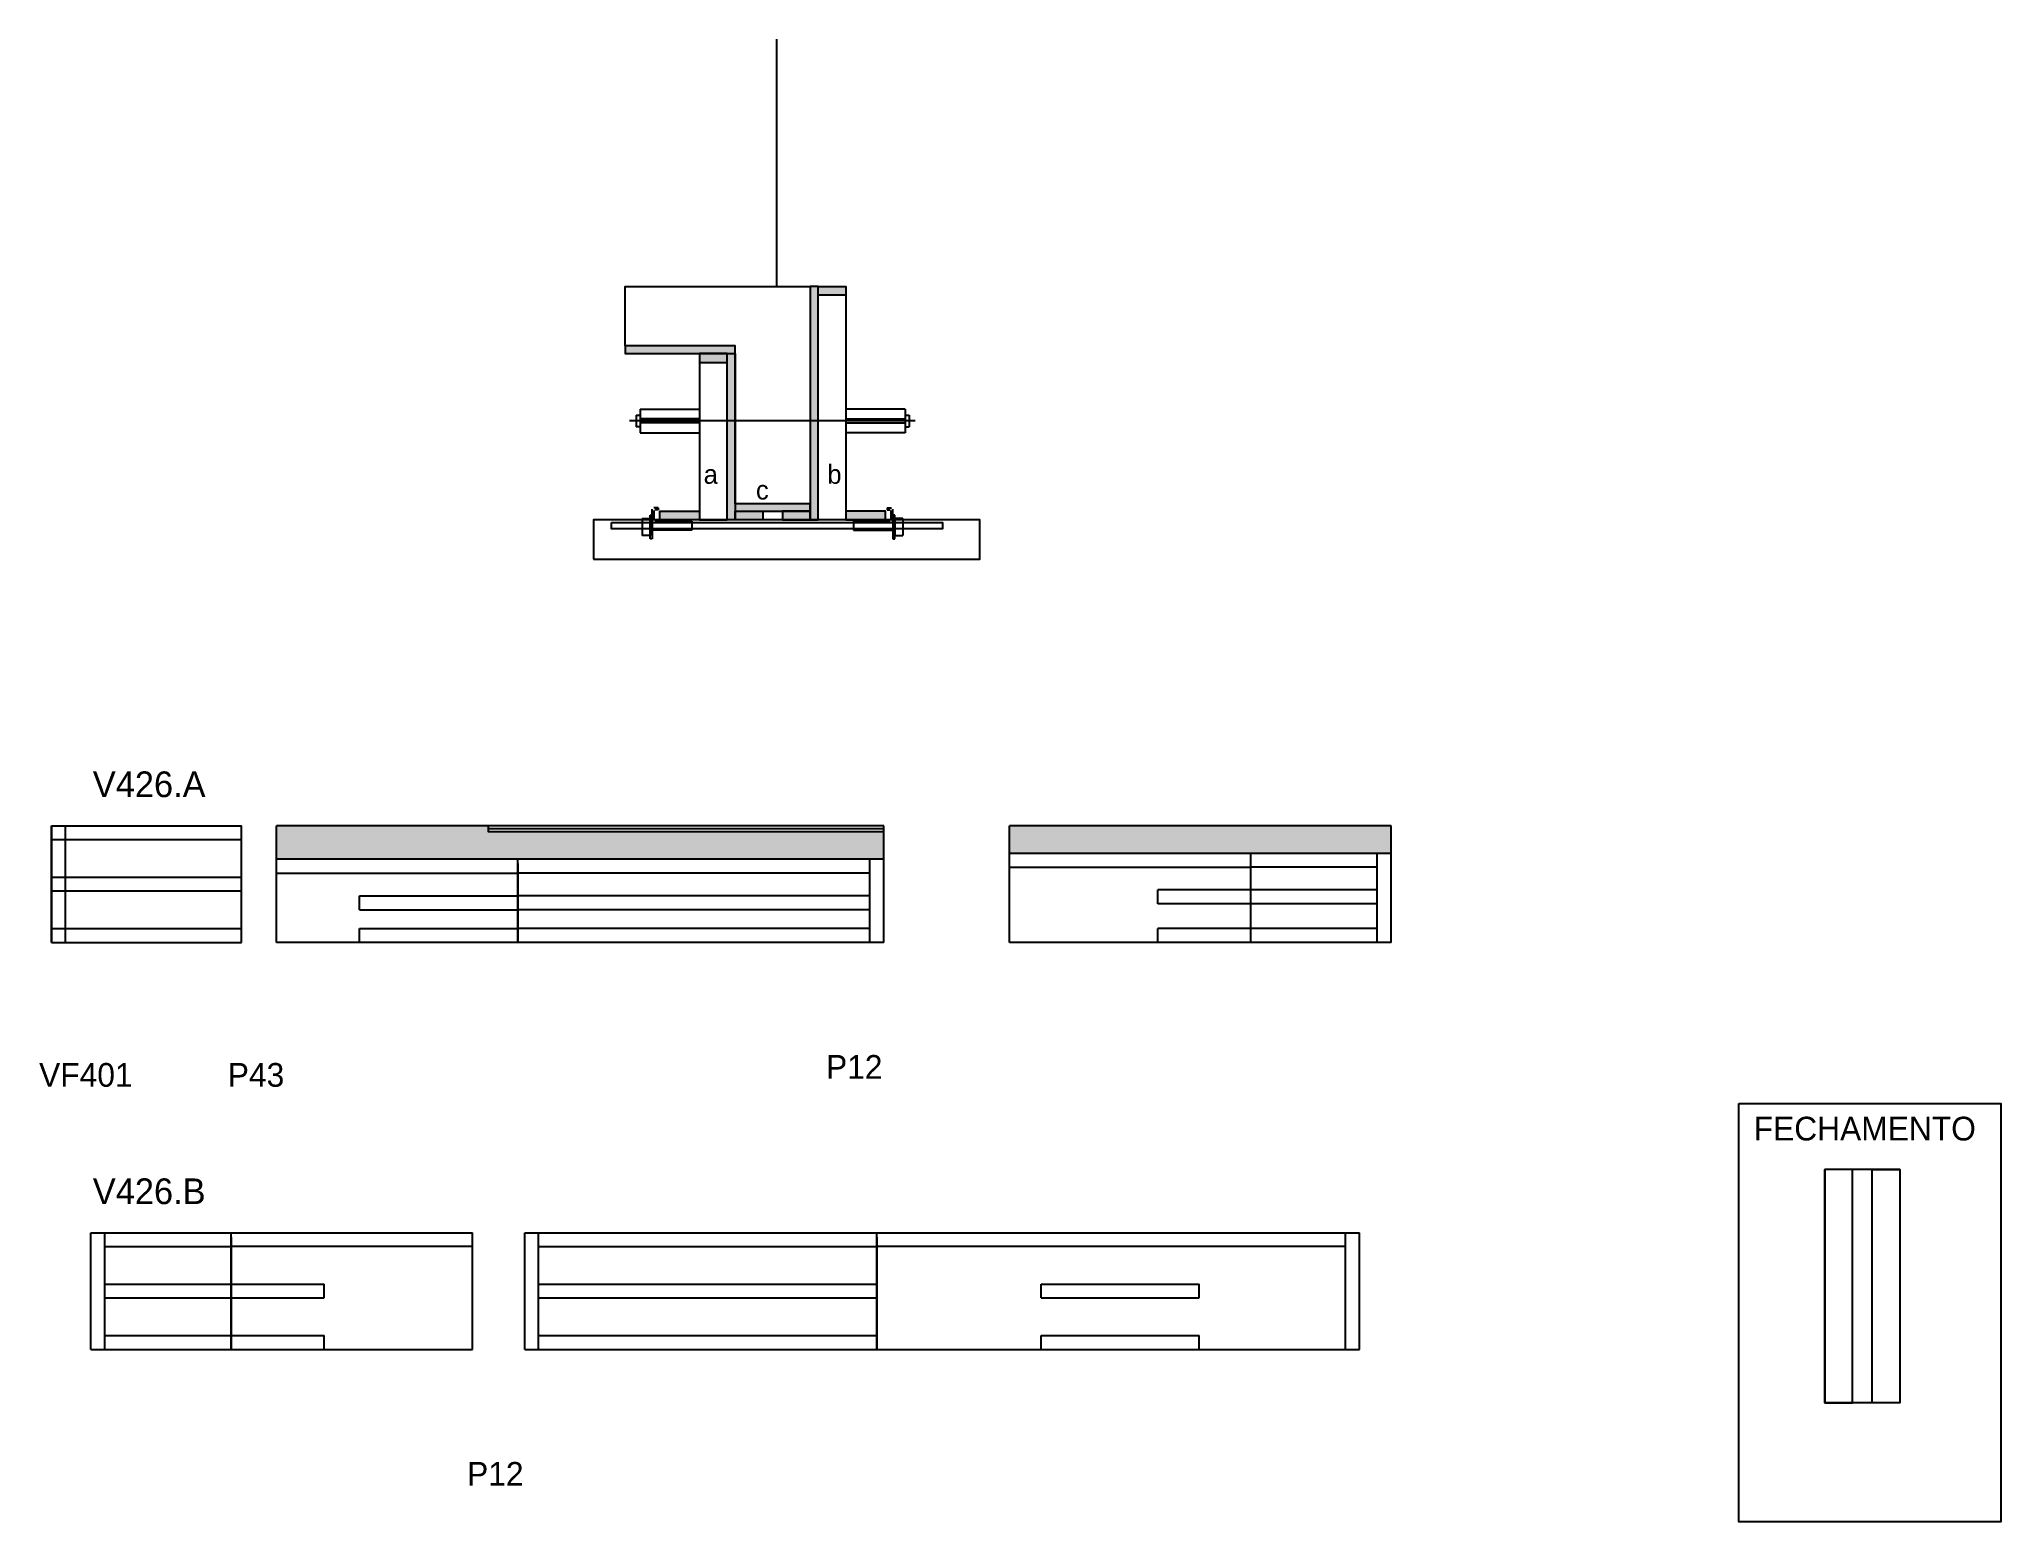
# Model space of a CAD drawing. Header units: metres. Extents: x 3523 to 4515, y 516 to 1266.
import ezdxf

# ---------------------------------------------------------------- set-up
doc = ezdxf.new("R2010")
doc.units = ezdxf.units.M
for name, color, linetype in [('5', 7, 'Continuous'), ('barrote', 7, 'Continuous'), ('CONCRETO', 7, 'Continuous'), ('COTA', 7, 'Continuous'), ('Cotas', 7, 'Continuous'), ('detalhes', 7, 'Continuous'), ('Hachura', 7, 'Continuous'), ('Madeira', 7, 'Continuous'), ('Painéis', 7, 'Continuous'), ('presilha', 7, 'Continuous'), ('SARR_2.2x7', 7, 'Continuous'), ('SARR_3.5x7', 7, 'Continuous'), ('SARR_EDITAR', 7, 'Continuous'), ('SCO-___-LAJ', 7, 'Continuous'), ('TENSOR', 7, 'Continuous'), ('TEXTO PILAR', 7, 'Continuous'), ('Texto Seção', 7, 'Continuous')]:
    doc.layers.add(name, color=color, linetype=linetype)

msp = doc.modelspace()

# ---------------------------------------------------------------- hatches: boundary and pattern name
at = {"layer": 'COTA'}
h = msp.add_hatch(color=7, dxfattribs=at)
h.dxf.hatch_style = 1
h.paths.add_polyline_path([(3950.32, 865), (3750.32, 865), (3750.32, 865), (3750.32, 868), (3750.32, 868), (3643.32, 868), (3643.32, 868), (3643.32, 851), (3643.32, 851), (3950.32, 851), (3950.32, 851), (3950.32, 865)])
h = msp.add_hatch(color=7, dxfattribs=at)
h.dxf.hatch_style = 1
h.paths.add_polyline_path([(4206.78, 854), (4206.78, 868), (4206.78, 868), (4013.78, 868), (4013.78, 868), (4013.78, 854), (4013.78, 854), (4206.78, 854)])
at = {"layer": 'Hachura'}
h = msp.add_hatch(color=7, dxfattribs=at)
h.dxf.hatch_style = 1
h.paths.add_polyline_path([(3917.08, 1140.7), (3913.08, 1140.7), (3913.08, 1140.7), (3913.08, 1022.7), (3913.08, 1022.7), (3917.08, 1022.7), (3917.08, 1022.7), (3917.08, 1140.7)])
h = msp.add_hatch(color=7, dxfattribs=at)
h.dxf.hatch_style = 1
h.paths.add_polyline_path([(3917.08, 1136.3), (3917.08, 1140.7), (3917.08, 1140.7), (3931.08, 1140.7), (3931.08, 1140.7), (3931.08, 1136.3), (3931.08, 1136.3), (3917.08, 1136.3)])
h = msp.add_hatch(color=7, dxfattribs=at)
h.dxf.hatch_style = 1
h.paths.add_polyline_path([(3875.08, 1106.7), (3875.08, 1110.7), (3875.08, 1110.7), (3819.48, 1110.7), (3819.48, 1110.7), (3819.48, 1106.7), (3819.48, 1106.7), (3875.08, 1106.7)])
h = msp.add_hatch(color=7, dxfattribs=at)
h.dxf.hatch_style = 1
h.paths.add_polyline_path([(3871.08, 1102.3), (3871.08, 1106.7), (3871.08, 1106.7), (3857.08, 1106.7), (3857.08, 1106.7), (3857.08, 1102.3), (3857.08, 1102.3), (3871.08, 1102.3)])
h = msp.add_hatch(color=7, dxfattribs=at)
h.dxf.hatch_style = 1
h.paths.add_polyline_path([(3871.08, 1106.7), (3875.08, 1106.7), (3875.08, 1106.7), (3875.08, 1022.7), (3875.08, 1022.7), (3871.08, 1022.7), (3871.08, 1022.7), (3871.08, 1106.7)])
h = msp.add_hatch(color=7, dxfattribs=at)
h.dxf.hatch_style = 1
h.paths.add_polyline_path([(3837.08, 1022.7), (3837.08, 1027.1), (3837.08, 1027.1), (3857.08, 1027.1), (3857.08, 1027.1), (3857.08, 1022.7), (3857.08, 1022.7), (3837.08, 1022.7)])
h = msp.add_hatch(color=7, dxfattribs=at)
h.dxf.hatch_style = 1
h.paths.add_polyline_path([(3913.08, 1027.1), (3913.08, 1030.7), (3913.08, 1030.7), (3875.08, 1030.7), (3875.08, 1030.7), (3875.08, 1027.1), (3875.08, 1027.1), (3913.08, 1027.1)])
h = msp.add_hatch(color=7, dxfattribs=at)
h.dxf.hatch_style = 1
h.paths.add_polyline_path([(3875.08, 1022.7), (3875.08, 1027.1), (3875.08, 1027.1), (3889.08, 1027.1), (3889.08, 1027.1), (3889.08, 1022.7), (3889.08, 1022.7), (3875.08, 1022.7)])
h = msp.add_hatch(color=7, dxfattribs=at)
h.dxf.hatch_style = 1
h.paths.add_polyline_path([(3913.08, 1022.7), (3913.08, 1027.1), (3913.08, 1027.1), (3899.08, 1027.1), (3899.08, 1027.1), (3899.08, 1022.7), (3899.08, 1022.7), (3913.08, 1022.7)])
h = msp.add_hatch(color=7, dxfattribs=at)
h.dxf.hatch_style = 1
h.paths.add_polyline_path([(3951.08, 1022.7), (3951.08, 1027.1), (3951.08, 1027.1), (3931.08, 1027.1), (3931.08, 1027.1), (3931.08, 1022.7), (3931.08, 1022.7), (3951.08, 1022.7)])

# ---------------------------------------------------------------- linework, layer by layer
at = {"color": 7, "lineweight": 25}
for p, q in [((3825.08, 1075.67), (3825.08, 1069.67)), ((3825.08, 1075.67), (3827.08, 1075.67)), ((3827.08, 1078.67), (3827.08, 1066.67)), ((3827.08, 1078.67), (3857.08, 1078.67)), ((3857.08, 1073.67), (3827.08, 1073.67)), ((3857.08, 1071.67), (3827.08, 1071.67)), ((3961.08, 1078.67), (3931.08, 1078.67)), ((3931.08, 1073.67), (3961.08, 1073.67)), ((3931.08, 1071.67), (3961.08, 1071.67)), ((3961.08, 1078.67), (3961.08, 1066.67)), ((3961.08, 1075.67), (3963.08, 1075.67)), ((3963.08, 1075.67), (3963.08, 1069.67)), ((3827.08, 1069.67), (3825.08, 1069.67)), ((3827.08, 1066.67), (3857.08, 1066.67)), ((3961.08, 1066.67), (3931.08, 1066.67)), ((3961.08, 1069.67), (3963.08, 1069.67))]:
    msp.add_line(p, q, dxfattribs=at)
at = {"layer": 'barrote', "color": 7, "lineweight": 25}
msp.add_lwpolyline([(3803.62, 1002.7), (3998.81, 1002.7), (3998.81, 1022.7), (3803.62, 1022.7)], close=True, dxfattribs=at)
at = {"layer": 'CONCRETO', "color": 7, "lineweight": 25}
msp.add_lwpolyline([(3819.48, 1110.7), (3819.48, 1140.7), (3913.08, 1140.7), (3913.08, 1110.7), (3913.08, 1110.7), (3913.08, 1030.7), (3875.08, 1030.7), (3875.08, 1110.7)], close=True, dxfattribs=at)
at = {"layer": 'COTA', "color": 7, "lineweight": 25}
for p, q in [((3750.32, 868), (3643.32, 868)), ((3643.32, 851), (3643.32, 868)), ((3950.32, 851), (3950.32, 865)), ((4206.78, 868), (4013.78, 868)), ((4013.78, 854), (4013.78, 868)), ((4206.78, 854), (4206.78, 868))]:
    msp.add_line(p, q, dxfattribs=at)
at = {"layer": 'Cotas', "color": 7, "lineweight": 25}
msp.add_lwpolyline([(4382.61, 727.58), (4514.98, 727.58), (4514.98, 516.01), (4382.61, 516.01)], close=True, dxfattribs=at)
at = {"layer": 'Defpoints', "color": 7, "lineweight": 25}
msp.add_line((3896.28, 1140.7), (3896.28, 1265.7), dxfattribs=at)
at = {"layer": 'Madeira', "color": 7, "lineweight": 25}
for points in [[(3917.08, 1136.3), (3917.08, 1140.7), (3931.08, 1140.7), (3931.08, 1136.3)], [(3917.08, 1140.7), (3931.08, 1140.7), (3931.08, 1022.7), (3917.08, 1022.7)], [(3871.08, 1102.3), (3871.08, 1106.7), (3857.08, 1106.7), (3857.08, 1102.3)], [(3871.08, 1106.7), (3857.08, 1106.7), (3857.08, 1022.7), (3871.08, 1022.7)], [(3837.08, 1022.7), (3837.08, 1027.1), (3857.08, 1027.1), (3857.08, 1022.7)], [(3875.08, 1022.7), (3875.08, 1027.1), (3889.08, 1027.1), (3889.08, 1022.7)], [(3913.08, 1022.7), (3913.08, 1027.1), (3899.08, 1027.1), (3899.08, 1022.7)], [(3951.08, 1022.7), (3951.08, 1027.1), (3931.08, 1027.1), (3931.08, 1022.7)]]:
    msp.add_lwpolyline(points, close=True, dxfattribs=at)
at = {"layer": 'Painéis', "color": 7, "lineweight": 25}
for p, q in [((3529.6, 868), (3625.6, 868)), ((3529.6, 809), (3529.6, 868)), ((3625.6, 809), (3625.6, 868)), ((4206.78, 854), (4013.78, 854)), ((4013.78, 809), (4013.78, 854)), ((4135.78, 809), (4135.78, 854)), ((4206.78, 809), (4206.78, 854)), ((3950.32, 851), (3643.32, 851)), ((3643.32, 809), (3643.32, 851)), ((3765.32, 809), (3765.32, 851)), ((3950.32, 809), (3950.32, 851)), ((3529.6, 809), (3625.6, 809)), ((3950.32, 809), (3643.32, 809)), ((4206.78, 809), (4013.78, 809)), ((4463.99, 694.18), (4426.04, 694.18)), ((4426.05, 576.18), (4426.04, 694.18)), ((4463.99, 694.18), (4463.99, 576.18)), ((3549.42, 662.2), (3742.42, 662.2)), ((3549.42, 603.2), (3549.42, 662.2)), ((3620.42, 603.2), (3620.42, 662.2)), ((3742.42, 603.2), (3742.42, 662.2)), ((3768.79, 662.2), (4190.79, 662.2)), ((3768.79, 603.2), (3768.79, 662.2)), ((3946.79, 603.2), (3946.79, 662.2)), ((4190.79, 603.2), (4190.79, 662.2)), ((3549.42, 603.2), (3742.42, 603.2)), ((3768.79, 603.2), (4190.79, 603.2)), ((4463.99, 576.18), (4426.05, 576.18))]:
    msp.add_line(p, q, dxfattribs=at)
for points in [[(3917.08, 1140.7), (3913.08, 1140.7), (3913.08, 1022.7), (3917.08, 1022.7)], [(3875.08, 1106.7), (3875.08, 1110.7), (3819.48, 1110.7), (3819.48, 1106.7)], [(3871.08, 1106.7), (3875.08, 1106.7), (3875.08, 1022.7), (3871.08, 1022.7)], [(3913.08, 1027.1), (3913.08, 1030.7), (3875.08, 1030.7), (3875.08, 1027.1)], [(3950.32, 868), (3750.32, 868), (3750.32, 865), (3950.32, 865)]]:
    msp.add_lwpolyline(points, close=True, dxfattribs=at)
at = {"layer": 'presilha', "color": 7, "lineweight": 25}
for p, q in [((3828.21, 1023.4), (3832.21, 1023.4)), ((3828.21, 1023.4), (3828.21, 1014.74)), ((3832.21, 1025.07), (3833.21, 1025.07)), ((3832.21, 1013.07), (3832.21, 1025.07)), ((3832.21, 1023.4), (3832.21, 1014.74)), ((3833.21, 1021.83), (3833.21, 1027.98)), ((3833.21, 1025.07), (3833.21, 1013.07)), ((3836.21, 1028.74), (3833.97, 1028.74)), ((3834.21, 1022.45), (3834.21, 1027.36)), ((3836.21, 1027.74), (3834.59, 1027.74)), ((3853.21, 1022.07), (3834.59, 1022.07)), ((3836.21, 1028.74), (3836.21, 1027.74)), ((3853.21, 1022.07), (3853.21, 1017.47)), ((3934.95, 1022.07), (3934.95, 1017.47)), ((3934.95, 1022.07), (3953.57, 1022.07)), ((3951.95, 1028.74), (3951.95, 1027.74)), ((3951.95, 1028.74), (3954.19, 1028.74)), ((3951.95, 1027.74), (3953.57, 1027.74)), ((3953.95, 1022.45), (3953.95, 1027.36)), ((3954.95, 1021.83), (3954.95, 1027.98)), ((3955.95, 1025.07), (3954.95, 1025.07)), ((3954.95, 1025.07), (3954.95, 1013.07)), ((3955.95, 1013.07), (3955.95, 1025.07)), ((3959.95, 1023.4), (3955.95, 1023.4)), ((3955.95, 1023.4), (3955.95, 1014.74)), ((3959.95, 1023.4), (3959.95, 1014.74)), ((3832.21, 1014.74), (3828.21, 1014.74)), ((3833.21, 1013.07), (3832.21, 1013.07)), ((3853.21, 1017.47), (3833.21, 1017.47)), ((3934.95, 1017.47), (3954.95, 1017.47)), ((3954.95, 1013.07), (3955.95, 1013.07)), ((3955.95, 1014.74), (3959.95, 1014.74))]:
    msp.add_line(p, q, dxfattribs=at)
at = {"layer": 'SARR_2.2x7', "color": 7, "lineweight": 25}
for p, q in [((3536.6, 809), (3536.6, 868)), ((3529.6, 861), (3625.6, 861)), ((4199.78, 809), (4199.78, 854)), ((3643.32, 844), (3765.32, 844)), ((3943.32, 843.96), (3765.32, 843.96)), ((3943.32, 809), (3943.32, 851)), ((4013.78, 847), (4135.78, 847)), ((4199.78, 846.96), (4135.78, 846.96)), ((3529.6, 842), (3625.6, 842)), ((3529.6, 835), (3625.6, 835)), ((4135.78, 835.57), (4088.78, 835.57)), ((4088.78, 828.57), (4088.78, 835.57)), ((4199.78, 835.57), (4135.78, 835.57)), ((3685.32, 832.49), (3765.32, 832.49)), ((3685.32, 825.49), (3685.32, 832.49)), ((3685.32, 825.49), (3765.32, 825.49)), ((3943.32, 832.49), (3765.32, 832.49)), ((3943.32, 825.49), (3765.32, 825.49)), ((4135.78, 828.57), (4088.78, 828.57)), ((4199.78, 828.57), (4135.78, 828.57)), ((3529.6, 816), (3625.6, 816)), ((3685.32, 816), (3765.32, 816)), ((3685.32, 809), (3685.32, 816)), ((3943.32, 816), (3765.32, 816)), ((4135.78, 816), (4088.78, 816)), ((4088.78, 809), (4088.78, 816)), ((4199.78, 816), (4135.78, 816)), ((3556.42, 603.2), (3556.42, 662.2)), ((3556.42, 655.2), (3620.42, 655.2)), ((3742.42, 655.2), (3620.42, 655.2)), ((3775.79, 603.2), (3775.79, 662.2)), ((3775.79, 655.2), (3946.79, 655.2)), ((4183.79, 655.2), (3946.79, 655.2)), ((4183.79, 603.2), (4183.79, 662.2)), ((3556.42, 636.2), (3620.42, 636.2)), ((3620.42, 636.2), (3667.42, 636.2)), ((3667.42, 629.2), (3667.42, 636.2)), ((3775.79, 636.2), (3946.79, 636.2)), ((4029.79, 636.2), (4109.79, 636.2)), ((4029.79, 629.2), (4029.79, 636.2)), ((4109.79, 629.2), (4109.79, 636.2)), ((3556.42, 629.2), (3620.42, 629.2)), ((3620.42, 629.2), (3667.42, 629.2)), ((3775.79, 629.2), (3946.79, 629.2)), ((4029.79, 629.2), (4109.79, 629.2)), ((3556.42, 610.2), (3620.42, 610.2)), ((3620.42, 610.2), (3667.42, 610.2)), ((3667.42, 603.2), (3667.42, 610.2)), ((3775.79, 610.2), (3946.79, 610.2)), ((4029.79, 610.2), (4109.79, 610.2)), ((4029.79, 603.2), (4029.79, 610.2)), ((4109.79, 603.2), (4109.79, 610.2))]:
    msp.add_line(p, q, dxfattribs=at)
for points in [[(4440.03, 694.18), (4426.05, 694.18), (4426.05, 576.18), (4440.03, 576.18)], [(4450.01, 694.18), (4463.99, 694.18), (4463.99, 576.18), (4450.01, 576.18)]]:
    msp.add_lwpolyline(points, close=True, dxfattribs=at)
at = {"layer": 'SARR_3.5x7', "color": 7, "lineweight": 25}
for p, q in [((3529.6, 868), (3529.6, 809)), ((3765.32, 848.8), (3765.32, 809)), ((4092.28, 809), (4088.78, 809)), ((4191.78, 809), (4188.28, 809)), ((3620.42, 660), (3620.42, 603.2)), ((3946.79, 660), (3946.79, 603.2)), ((3564.42, 603.2), (3567.92, 603.2)), ((3783.79, 603.2), (3787.29, 603.2)), ((3943.29, 603.2), (3946.79, 603.2)), ((3946.79, 603.2), (3950.29, 603.2)), ((4026.29, 603.2), (4029.79, 603.2))]:
    msp.add_line(p, q, dxfattribs=at)
at = {"layer": 'SARR_EDITAR', "color": 7, "lineweight": 25}
msp.add_line((3750.32, 866.5), (3950.32, 866.5), dxfattribs=at)
at = {"layer": 'SCO-___-LAJ', "color": 7, "lineweight": 25}
msp.add_lwpolyline([(3812.63, 1021.37), (3979.93, 1021.37), (3979.93, 1018.17), (3812.63, 1018.17)], close=True, dxfattribs=at)
at = {"layer": 'TENSOR', "color": 7, "lineweight": 25}
msp.add_line((3966.08, 1072.67), (3821.78, 1072.67), dxfattribs=at)

# ---------------------------------------------------------------- texts
at = {"layer": '5', "color": 7, "lineweight": 25}
for s, p in [('VF401', (3523.26, 735.99)), ('P43', (3618.65, 735.99)), ('P12', (3921.08, 740.03)), ('P12', (3739.63, 534.24))]:
    msp.add_text(s, height=12, dxfattribs=at).set_placement(p)
at = {"layer": 'detalhes', "color": 7, "lineweight": 25}
for s, p in [('a', (3859.25, 1040.9)), ('b', (3921.79, 1040.89)), ('c', (3885.68, 1032.94))]:
    msp.add_text(s, height=9.6, dxfattribs=at).set_placement(p)
at = {"layer": 'TEXTO PILAR', "color": 7, "lineweight": 25}
msp.add_text('FECHAMENTO', height=12, dxfattribs=at).set_placement((4390.06, 708.83))
at = {"layer": 'Texto Seção', "color": 7, "lineweight": 25}
for s, p in [('V426.A', (3550.41, 882.44)), ('V426.B', (3550.41, 676.64))]:
    msp.add_text(s, height=13, dxfattribs=at).set_placement(p)

doc.saveas('drawing.dxf')
